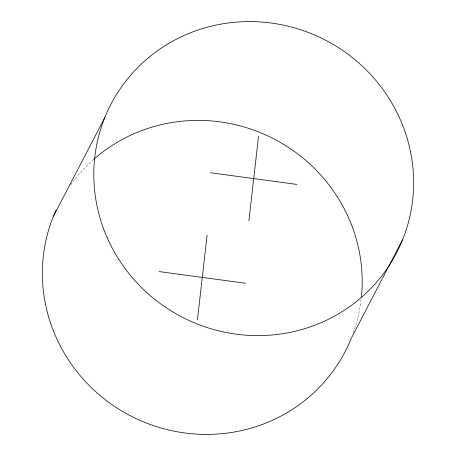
<?xml version="1.0" encoding="UTF-8"?>
<svg xmlns="http://www.w3.org/2000/svg" width="456" height="456" viewBox="0 0 456 456"><rect width="100%" height="100%" fill="white"/><g stroke="black" fill="none" stroke-linecap="round" stroke-linejoin="round"><path stroke-width="0.34" stroke-dasharray="2.28 1.71" d="M70.589 184.982A160.979 155.923 27.5 0 1 93.172 159.856M361.129 299.563A160.979 155.923 27.5 0 1 353.206 333.165"/><path stroke-width="0.68" d="M197.465 319.69L207.092 235.125M248.908 220.875L258.535 136.31M53.352 216.418L104.789 117.608M402.648 239.582L351.211 338.392A160.979 155.923 27.5 0 1 140.716 420.688A160.979 155.923 27.5 0 1 56.111 209.994M210.518 172.761L296.924 184.429M159.076 271.571L245.482 283.239M93.702 159.389A160.979 155.923 27.5 0 1 273.418 138.658A160.979 155.923 27.5 0 1 361.437 296.776M107.228 237.781A160.979 155.923 27.5 0 0 382.504 274.951A160.979 155.923 27.5 0 0 271.428 23.056A160.979 155.923 27.5 0 0 107.228 237.781"/></g></svg>
